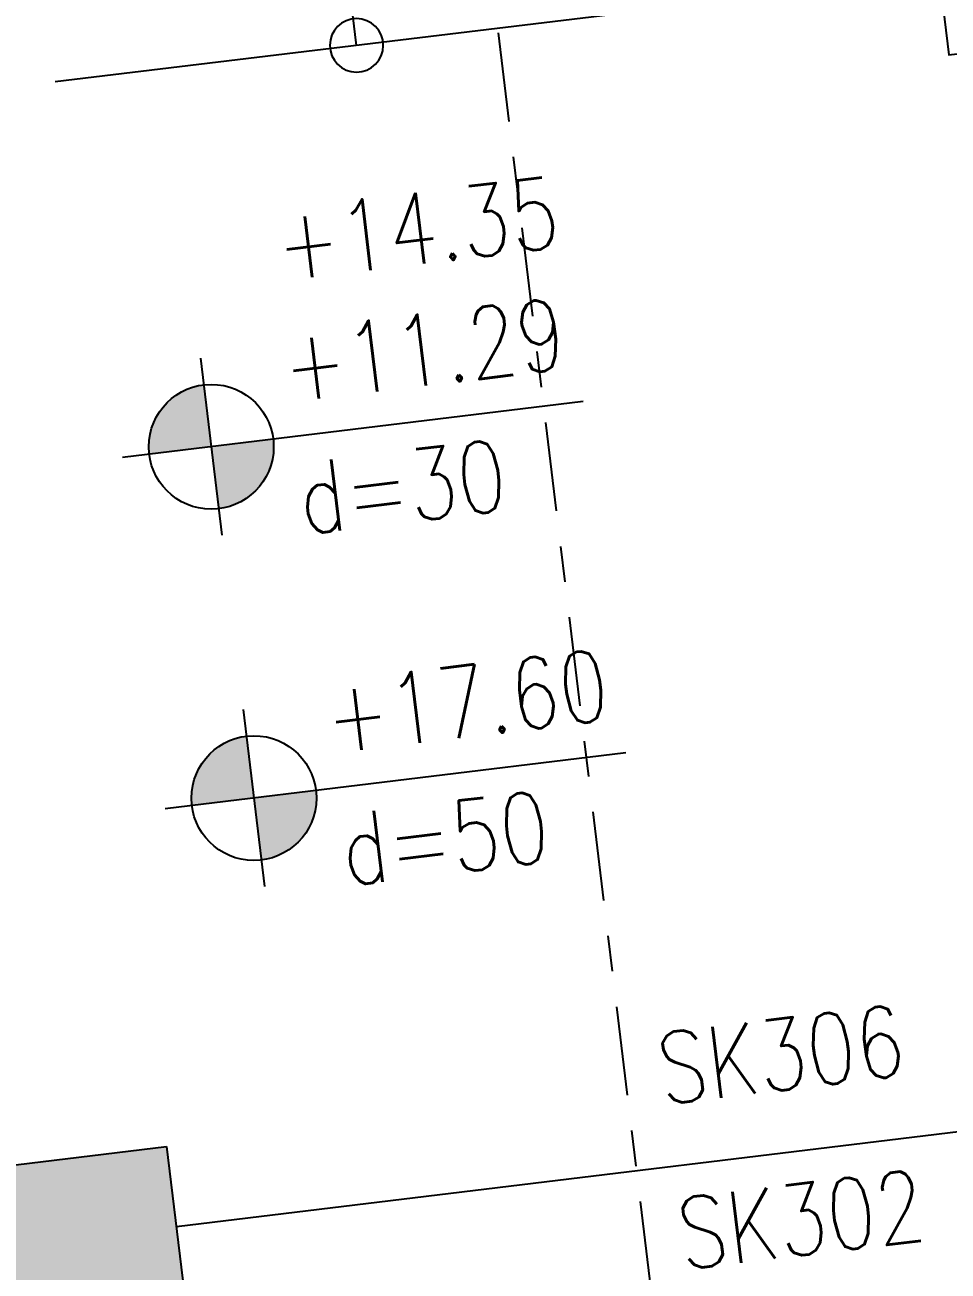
# Model space of a CAD drawing. Header units: millimetres. Extents: x 400382 to 401500, y 4543975 to 4544133.
# Drawn here: x 400463.195 to 400465.782, y 4544067.525 to 4544071.019 of the extents above; entities that cross this region are included whole.
import ezdxf
from ezdxf.enums import TextEntityAlignment as Align

# ---------------------------------------------------------------- set-up
doc = ezdxf.new("R2010")
doc.units = ezdxf.units.MM
for name, pattern in [('AKS', [3, 2.5, -0.25, 0, -0.25]), ('CENTER', [2, 1.25, -0.25, 0.25, -0.25]), ('CONTINU', [0]), ('HIDDEN', [0.375, 0.25, -0.125])]:
    doc.linetypes.add(name, pattern=pattern)
for name, color, linetype in [('aks prota', 2, 'AKS'), ('kiriş prota', 6, 'Continuous'), ('kolon prota', 1, 'Continuous'), ('kolon tarama prota', 252, 'Continuous'), ('merdiven prota', 2, 'Continuous'), ('metraj prota', 2, 'Continuous'), ('PRT-MI-ad_dim', 8, 'Continuous'), ('skesit prota', 7, 'Continuous'), ('st-s_level (kot)', 6, 'Continuous'), ('st-s_levelmark (kot işareti)', 4, 'Continuous')]:
    doc.layers.add(name, color=color, linetype=linetype)
doc.styles.add('OLCU', font='romanstw.shx')
doc.styles.add('TKIRIS', font='romanstw.shx')

# ---------------------------------------------------------------- blocks, each defined once
blk = doc.blocks.new('*U18')
at = {"layer": 'metraj prota', "color": 4}
blk.add_lwpolyline([(-232.05, 0), (-209.55, 12.99), (-209.55, -12.99)], close=True, dxfattribs=at)
blk.add_lwpolyline([(0, 0), (-209.55, 0)], dxfattribs=at)
blk.add_circle((0, 0), 7.5, dxfattribs=at)
blk = doc.blocks.new('PLAN_KOT')
at = {"layer": 'st-s_levelmark (kot işareti)'}
h = blk.add_hatch(color=256, dxfattribs=at)
h.paths.add_polyline_path([(0, 17.5, 0.414214), (-17.5, 0), (0, 0)])
h.paths.add_polyline_path([(17.5, 0), (0, 0), (0, -17.5, 0.414214)])
for p, q in [((0, 25), (0, -25)), ((105, 0), (-25, 0))]:
    blk.add_line(p, q, dxfattribs=at)
blk.add_circle((0, 0), 17.5, dxfattribs=at)
at = {"layer": 'st-s_level (kot)', "color": 6, "style": 'OLCU', "width": 0.8}
for tag, p in [('KOT', (22.67, 9.78)), ('DÖŞEME_KALINLIĞI', (22.67, -27.63))]:
    blk.add_attdef(tag, p, '', height=20, dxfattribs=at)

msp = doc.modelspace()

# ---------------------------------------------------------------- hatches: boundary and pattern name
at = {"layer": 'kolon tarama prota'}
h = msp.add_hatch(color=256, dxfattribs=at)
h.dxf.hatch_style = 1
h.paths.add_polyline_path([(400463.5924, 4544067.8746), (400463.737, 4544066.6834), (400462.5458, 4544066.5387), (400462.4011, 4544067.7299)])

# ---------------------------------------------------------------- linework, layer by layer
at = {"layer": 'aks prota', "ltscale": 10}
msp.add_line((400436.4645, 4544063.9758), (400482.824, 4544069.6056), dxfattribs=at)
msp.add_line((400436.4645, 4544063.9758), (400482.824, 4544069.6056), dxfattribs=at)
at = {"layer": 'kiriş prota'}
for points in [[(400466.0486, 4544073.737), (400465.453, 4544073.6647), (400465.7845, 4544070.9347), (400466.3801, 4544071.007), (400466.0486, 4544073.737)], [(400469.2781, 4544068.3369), (400463.6197, 4544067.6498)]]:
    msp.add_lwpolyline(points, dxfattribs=at)
at = {"layer": 'kolon prota', "color": 1}
msp.add_lwpolyline([(400463.5924, 4544067.8746), (400463.737, 4544066.6834), (400462.5458, 4544066.5387), (400462.4011, 4544067.7299)], close=True, dxfattribs=at)
at = {"layer": 'merdiven prota', "linetype": 'HIDDEN', "ltscale": 10}
msp.add_lwpolyline([(400465.7618, 4544071.1595), (400462.7835, 4544070.7997)], dxfattribs=at)
at = {"layer": 'skesit prota', "linetype": 'CENTER', "ltscale": 0.2}
msp.add_lwpolyline([(400460.6091, 4544103.2099), (400466.0874, 4544058.0981)], dxfattribs=at)

# ---------------------------------------------------------------- block references
at = {"layer": 'PRT-MI-ad_dim', "xscale": -0.01, "yscale": 0.01, "zscale": 0.01, "rotation": 96.88746667443657}
msp.add_blockref('*U18', (400464.1246, 4544070.9617), dxfattribs=at)
at = {"layer": 'st-s_level (kot)', "linetype": 'CONTINU', "ltscale": 0.1, "xscale": 0.01, "yscale": 0.01, "zscale": 0.01, "rotation": 6.923993957444405}
for p, values in [((400463.7173, 4544069.8363), {'KOT': '+11.29', 'DÖŞEME_KALINLIĞI': 'd=30'}), ((400463.8369, 4544068.8514), {'KOT': '+17.60', 'DÖŞEME_KALINLIĞI': 'd=50'})]:
    msp.add_blockref('PLAN_KOT', p, dxfattribs=at).add_auto_attribs(values)

# ---------------------------------------------------------------- texts
at = {"layer": 'kiriş prota', "ltscale": 0.05, "style": 'TKIRIS', "width": 0.8}
for s, p in [('SK306', (400464.9705, 4544068.0908)), ('SK302', (400465.0267, 4544067.6284))]:
    msp.add_text(s, height=0.2, rotation=6.924, dxfattribs=at).set_placement(p, align=Align.MIDDLE_LEFT)
at = {"layer": 'st-s_level (kot)', "color": 6, "style": 'OLCU', "width": 0.8}
msp.add_attdef('+14.35', (400463.9121, 4544070.3011), '', height=0.2, rotation=6.924, dxfattribs=at)

doc.saveas('drawing.dxf')
